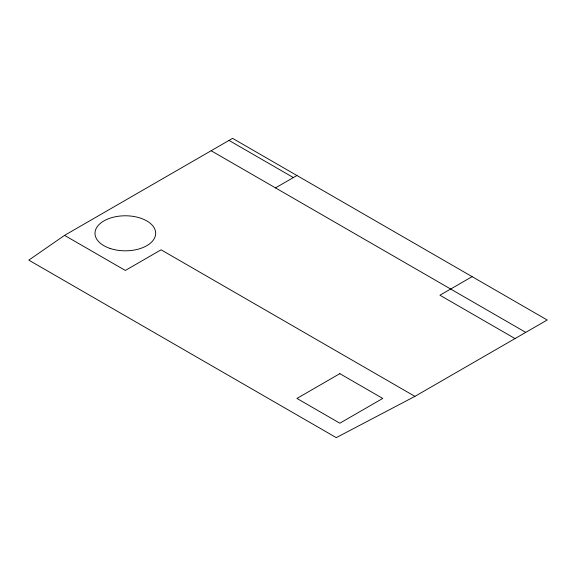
<?xml version="1.0" encoding="UTF-8"?>
<svg xmlns="http://www.w3.org/2000/svg" width="576" height="576" viewBox="0 0 576 576"><rect width="100%" height="100%" fill="white"/><g stroke="black" fill="none" stroke-linecap="round" stroke-linejoin="round"><path stroke-width="0.86" d="M64.555 235.368L28.8 260.136L336.269 437.645L414.922 396.367L547.2 319.997L232.582 138.355L64.555 235.368L125.33 270.454L161.086 249.811L414.922 396.367M275.486 187.891L296.935 175.507M472.118 276.646L439.942 295.222L515.023 338.573M229.01 140.414L293.364 177.566M211.133 150.739L525.751 332.381M339.84 373.658L296.935 398.434L339.84 423.202L382.745 398.434L339.84 373.658M110.167 248.472A30.334 17.518 0 0 0 155.671 233.302A30.334 17.518 0 0 0 110.167 218.131A30.334 17.518 0 0 0 110.167 248.472"/></g></svg>
